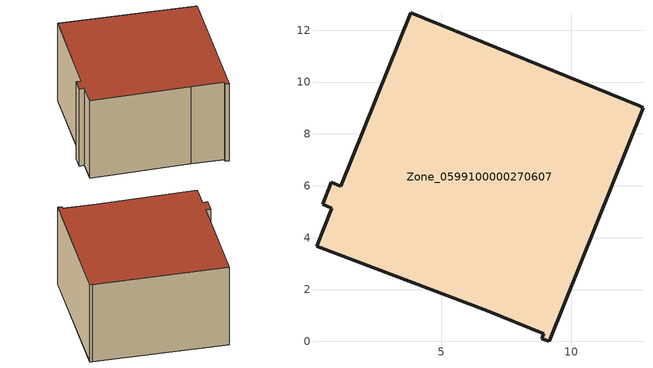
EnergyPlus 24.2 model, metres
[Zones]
Zone_0599100000270607
 floor ground (C_G): 0.77,5.14 0.42,5.28 0.76,6.13 1.11,5.99 3.81,12.68 12.62,9.08 12.77,9.02 9.15,0 8.86,0.11 8.94,0.3 6.76,1.18 0.18,3.68 z0
 wall outside (C_F): 8.94,0.3 8.86,0.11 9.15,0 12.77,9.02 12.62,9.08 3.81,12.68 1.11,5.99 0.76,6.13 0.42,5.28 0.77,5.14 0.18,3.68 6.76,1.18 8.94,0.3 z0:6.27
 roof outside (C_R): 12.77,9.02 12.62,9.08 3.81,12.68 1.11,5.99 0.76,6.13 0.42,5.28 0.77,5.14 0.18,3.68 6.76,1.18 8.94,0.3 8.86,0.11 9.15,0 z6.27
[BUILDING]
Pand.0599100000270607: North Axis=0; Terrain=City; Loads Convergence Tolerance Value=0.04; Temperature Convergence Tolerance Value=0.4; Solar Distribution=FullExterior; Maximum Number of Warmup Days=25; Minimum Number of Warmup Days=1
[Site:Location]
Rotterdam.The.Hague.AP_ZH_NLD Design_Conditions: Latitude=51.96; Longitude=4.45; Time Zone=1; Elevation=-4.5
[SITE:GROUNDTEMPERATURE:BUILDINGSURFACE]
18, 18, 18, 18, 18, 18, 18, 18, 18, 18, 18, 18
[MATERIAL] Thermal Absorptance=0.9; Solar Absorptance=0.7; Visible Absorptance=0.7
Name | Roughness | Thickness | Conductivity | Density | Specific Heat
G.D.1965 | MediumSmooth | 0.15 | 1 | 540 | 1210
F.D.1965 | Rough | 0.3 | 0.857143 | 1920 | 840
R.D.1965 | MediumRough | 0.2 | 0.08 | 1500 | 1000
[CONSTRUCTION]
C_G: G.D.1965
C_F: F.D.1965
C_R: R.D.1965
[ZONE]
Zone_0599100000270607: Type=1; Multiplier=1; Ceiling Height=Autocalculate; Volume=Autocalculate; Floor Area=autocalculate; Part of Total Floor Area=Yes
[ZONEINFILTRATION:DESIGNFLOWRATE]
Infil_Zone_0599100000270607: Zone or ZoneList or Space or SpaceList=Zone_0599100000270607; Schedule=AlwaysOn; Design Flow Rate Calculation Method=Flow/Area; Flow Rate per Floor Area=0.0042; Constant Term Coefficient=1; Temperature Term Coefficient=0; Velocity Term Coefficient=0; Velocity Squared Term Coefficient=0
[HVACTEMPLATE:ZONE:IDEALLOADSAIRSYSTEM]
Zone_0599100000270607: Maximum Heating Supply Air Temperature=50; Minimum Cooling Supply Air Temperature=13; Maximum Heating Supply Air Humidity Ratio=0.0156; Minimum Cooling Supply Air Humidity Ratio=0.0077; Heating Limit=NoLimit; Cooling Limit=NoLimit; Dehumidification Control Type=ConstantSensibleHeatRatio; Cooling Sensible Heat Ratio=0.7; Dehumidification Setpoint=60; Humidification Control Type=None; Humidification Setpoint=30; Outdoor Air Method=None; Outdoor Air Flow Rate per Person=0.00944; Outdoor Air Flow Rate per Zone Floor Area=0; Outdoor Air Flow Rate per Zone=0; Demand Controlled Ventilation Type=None; Outdoor Air Economizer Type=NoEconomizer; Heat Recovery Type=None; Sensible Heat Recovery Effectiveness=0.7; Latent Heat Recovery Effectiveness=0.65
[ZONECONTROL:THERMOSTAT]
ThermostatControl_Zone_0599100000270607: Zone or ZoneList=Zone_0599100000270607; Control Type Schedule=DualSetpointControlType; Control 1=Thermostat_Zone_0599100000270607; Temperature Difference Between Cutout And Setpoint=0
[THERMOSTATSETPOINT:DUALSETPOINT]
Thermostat_Zone_0599100000270607: Heating Setpoint Temperature Schedule=HeatingSetpoint_Zone_0599100000270607; Cooling Setpoint Temperature Schedule=CoolingSetpoint_Zone_0599100000270607
[SCHEDULE:COMPACT]
HeatingSetpoint_Zone_0599100000270607: Through: 12/31, For: AllDays, Until: 24:00, 21
CoolingSetpoint_Zone_0599100000270607: Through: 12/31, For: AllDays, Until: 24:00, 24
DualSetpointControlType: Through: 12/31, For: AllDays, Until: 24:00, 4
AlwaysOn: Through: 12/31, For: AllDays, Until: 24:00, 1
